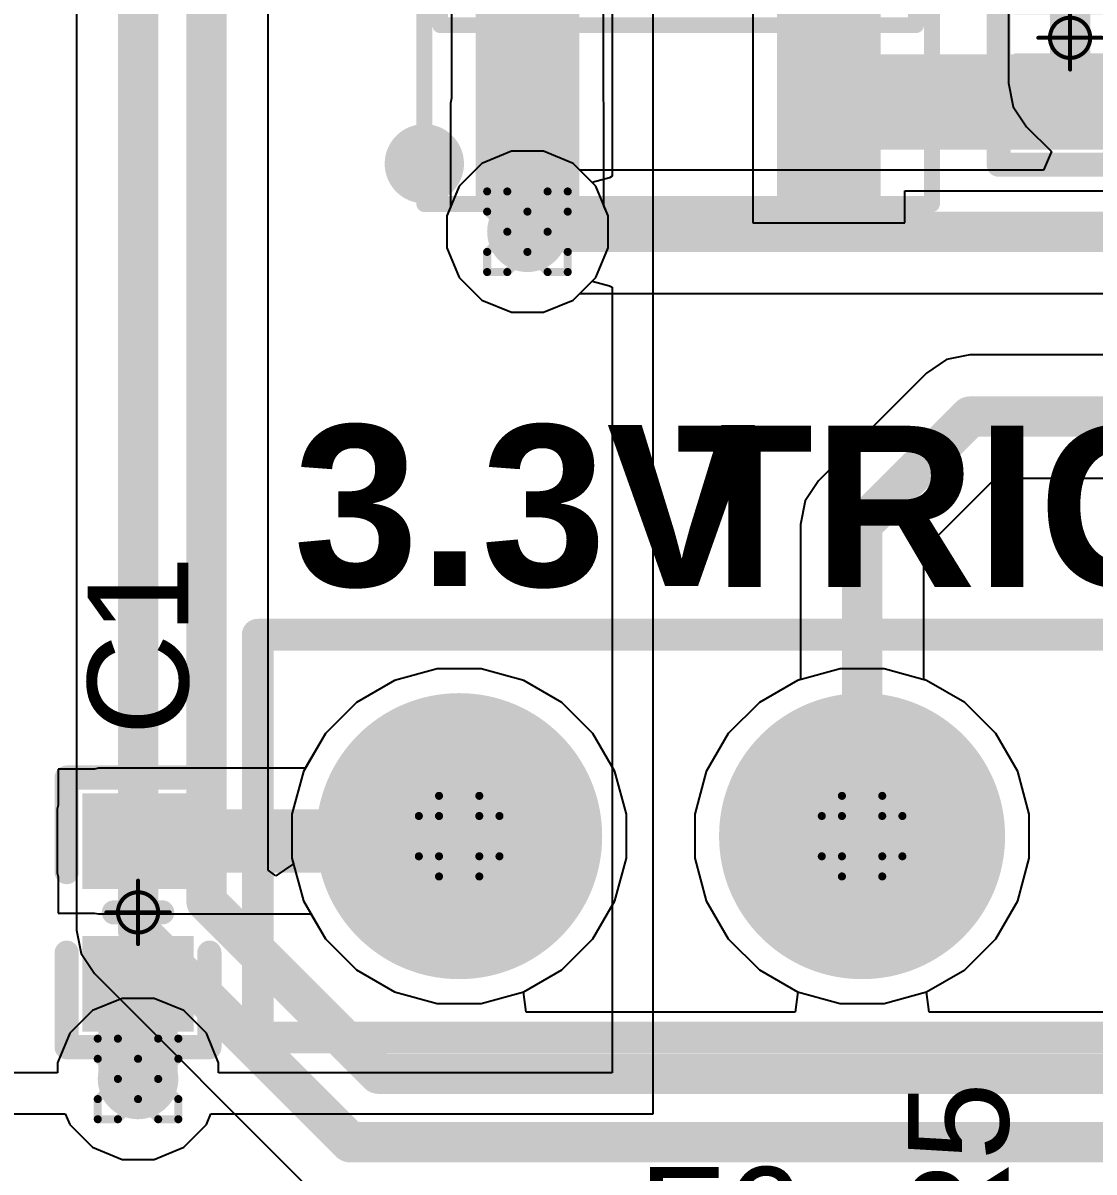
# Model space of a CAD drawing. Header units: inches. Extents: x -13 to 356, y -4 to 120.
# Drawn here: x 3.27 to 10.03, y 7.25 to 14.49 of the extents above; entities that cross this region are included whole.
import ezdxf

# ---------------------------------------------------------------- set-up
doc = ezdxf.new("R2010")
doc.units = ezdxf.units.IN
for name, color, linetype in [('Bottom Layer', 5, 'Continuous'), ('Bottom Solder', 6, 'Continuous'), ('Drill Drawing', 1, 'Continuous'), ('GND', 16, 'Continuous'), ('Mechanical 13', 56, 'Continuous'), ('Mechanical 15', 56, 'Continuous'), ('Multi-Layer', 9, 'Continuous'), ('Pad Holes', 156, 'Continuous'), ('POWER', 76, 'Continuous'), ('Top Layer', 1, 'Continuous'), ('Top Overlay', 2, 'Continuous'), ('Top Paste', 8, 'Continuous'), ('Top Solder', 216, 'Continuous'), ('Via Holes', 16, 'Continuous')]:
    doc.layers.add(name, color=color, linetype=linetype)
doc.styles.add('Arial', font='', dxfattribs={"height": 0.2})
doc.styles.add('Arial_Bold', font='', dxfattribs={"height": 0.2})
doc.styles.get('Arial').set_extended_font_data('Arial')
doc.styles.get('Arial_Bold').set_extended_font_data('Arial', bold=True)

# ---------------------------------------------------------------- blocks, each defined once
blk = doc.blocks.new('SOT23_3L_21')
at = {"layer": 'Top Layer'}
for points in [[(0.2249995499999999, 0.6249962099999999), (-0.2249995500000001, 0.6249962099999999), (-0.2249995499999999, 1.62499675), (0.2249995500000001, 1.62499675)], [(-0.7250010899999999, -1.64300027), (-1.17500019, -1.64300027), (-1.17500019, -0.64299973), (-0.7250010899999999, -0.64299973)], [(1.17500019, -1.64300027), (0.7250010899999999, -1.64300027), (0.7250010899999999, -0.64299973), (1.17500019, -0.64299973)]]:
    blk.add_hatch(color=1, dxfattribs=at).paths.add_polyline_path(points)
at = {"layer": 'Top Paste'}
for points in [[(0.2249995499999999, 0.6249962099999999), (-0.2249995500000001, 0.6249962099999999), (-0.2249995499999999, 1.62499675), (0.2249995500000001, 1.62499675)], [(-0.7250010899999999, -1.64300027), (-1.17500019, -1.64300027), (-1.17500019, -0.64299973), (-0.7250010899999999, -0.64299973)], [(1.17500019, -1.64300027), (0.7250010899999999, -1.64300027), (0.7250010899999999, -0.64299973), (1.17500019, -0.64299973)]]:
    blk.add_hatch(color=8, dxfattribs=at).paths.add_polyline_path(points)
at = {"layer": 'Top Solder'}
for points in [[(0.3265995499999999, 0.5233962099999999), (-0.3265995500000001, 0.52339621), (-0.3265995499999999, 1.72659675), (0.3265995500000001, 1.72659675)], [(-0.62340109, -1.74460027), (-1.27660019, -1.74460027), (-1.27660019, -0.5413997299999999), (-0.6234010899999999, -0.5413997300000001)], [(1.27660019, -1.74460027), (0.6234010899999999, -1.74460027), (0.62340109, -0.5413997299999999), (1.27660019, -0.5413997300000001)]]:
    blk.add_hatch(color=216, dxfattribs=at).paths.add_polyline_path(points)
at = {"layer": 'Mechanical 13', "const_width": 0.0999998}
for points in [[(-1.49999954, 0.65000124), (1.49999954, 0.65000124)], [(-1.49999954, -0.65000124), (-1.49999954, 0.65000124)], [(1.49999954, -0.65000124), (1.49999954, 0.65000124)], [(-1.49999954, -0.65000124), (1.49999954, -0.65000124)]]:
    blk.add_lwpolyline(points, dxfattribs=at)
at = {"layer": 'Mechanical 13', "const_width": 0.0499999}
for points in [[(-1.52499822, 0.65000124, 1), (-1.47500086, 0.65000124, 1)], [(-1.52499822, 0.65000124, 1), (-1.47500086, 0.65000124, 1)], [(1.47500086, 0.65000124, 1), (1.52499822, 0.65000124, 1)], [(1.47500086, 0.65000124, 1), (1.52499822, 0.65000124, 1)], [(-1.52499822, -0.65000124, 1), (-1.47500086, -0.65000124, 1)], [(-1.52499822, -0.65000124, 1), (-1.47500086, -0.65000124, 1)], [(1.47500086, -0.65000124, 1), (1.52499822, -0.65000124, 1)], [(1.47500086, -0.65000124, 1), (1.52499822, -0.65000124, 1)]]:
    blk.add_lwpolyline(points, format="xyb", close=True, dxfattribs=at)
at = {"layer": 'Mechanical 15'}
for points, const_width in [([(-1.60000188, 1.778), (1.59999934, 1.778)], 0.0999998), ([(-1.60000188, -1.778), (-1.60000188, 1.778)], 0.0999998), ([(1.59999934, -1.778), (1.59999934, 1.778)], 0.0999998), ([(0, -0.499999), (0, 0.499999)], 0.0499999), ([(-0.499999, 0), (0.499999, 0)], 0.0499999), ([(-1.60000188, -1.778), (1.59999934, -1.778)], 0.0999998)]:
    blk.add_lwpolyline(points, dxfattribs=dict(at, const_width=const_width))
for points, const_width in [([(-1.62500056, 1.778, 1), (-1.5750032, 1.778, 1)], 0.0499999), ([(-1.62500056, 1.778, 1), (-1.5750032, 1.778, 1)], 0.0499999), ([(1.57500066, 1.778, 1), (1.62499802, 1.778, 1)], 0.0499999), ([(1.57500066, 1.778, 1), (1.62499802, 1.778, 1)], 0.0499999), ([(-0.01249934, 0.499999, 1), (0.01249934, 0.499999, 1)], 0.02499868), ([(0.3499993, 0, 1), (-0.3499993, 0, 1)], 0.0499999), ([(-0.5124983399999999, 0, 1), (-0.4874996599999999, 0, 1)], 0.02499868), ([(-0.36249864, 0, 1), (-0.33749996, 0, 1)], 0.02499868), ([(0.33749996, 0, 1), (0.36249864, 0, 1)], 0.02499868), ([(0.4874996599999999, 0, 1), (0.5124983399999999, 0, 1)], 0.02499868), ([(-0.01249934, -0.499999, 1), (0.01249934, -0.499999, 1)], 0.02499868), ([(-1.62500056, -1.778, 1), (-1.5750032, -1.778, 1)], 0.0499999), ([(-1.62500056, -1.778, 1), (-1.5750032, -1.778, 1)], 0.0499999), ([(1.57500066, -1.778, 1), (1.62499802, -1.778, 1)], 0.0499999), ([(1.57500066, -1.778, 1), (1.62499802, -1.778, 1)], 0.0499999)]:
    blk.add_lwpolyline(points, format="xyb", close=True, dxfattribs=dict(at, const_width=const_width))
at = {"layer": 'Top Overlay', "const_width": 0.1999996}
for points in [[(-1.49999954, -0.30000194), (-1.49999954, 0.6999985999999999)], [(-1.49999954, 0.6999985999999999), (-0.7000011399999999, 0.6999985999999999)], [(0.6999985999999999, 0.6999985999999999), (1.49999954, 0.6999985999999999)], [(1.49999954, -0.30000194), (1.49999954, 0.6999985999999999)]]:
    blk.add_lwpolyline(points, dxfattribs=at)
at = {"layer": 'Top Overlay'}
for points, const_width in [([(-1.54999944, 0.6999985999999999, 1), (-1.44999964, 0.6999985999999999, 1)], 0.0999998), ([(-1.54999944, 0.6999985999999999, 1), (-1.44999964, 0.6999985999999999, 1)], 0.0999998), ([(-0.75000104, 0.6999985999999999, 1), (-0.65000124, 0.6999985999999999, 1)], 0.0999998), ([(0.6499986999999999, 0.6999985999999999, 1), (0.7499985, 0.6999985999999999, 1)], 0.0999998), ([(1.44999964, 0.6999985999999999, 1), (1.54999944, 0.6999985999999999, 1)], 0.0999998), ([(1.44999964, 0.6999985999999999, 1), (1.54999944, 0.6999985999999999, 1)], 0.0999998), ([(-1.54999944, -0.30000194, 1), (-1.44999964, -0.30000194, 1)], 0.0999998), ([(1.44999964, -0.30000194, 1), (1.54999944, -0.30000194, 1)], 0.0999998), ([(-1.47500086, -1.524, 1), (-1.7250029, -1.524, 1)], 0.2499995), ([(-1.78750214, -1.524, 1), (-1.66250366, -1.524, 1)], 0.12499848), ([(-1.5375001, -1.524, 1), (-1.41250162, -1.524, 1)], 0.12499848)]:
    blk.add_lwpolyline(points, format="xyb", close=True, dxfattribs=dict(at, const_width=const_width))
blk = doc.blocks.new('C_0402_L_30')
at = {"layer": 'Top Layer'}
for points in [[(-0.64995806, 0.25004268), (-0.24995886, 0.25004268), (-0.24995886, -0.24995632), (-0.64995806, -0.24995632)], [(0.24995886, 0.2499614), (0.64995806, 0.2499614), (0.64995806, -0.2500376), (0.24995886, -0.2500376)]]:
    blk.add_hatch(color=1, dxfattribs=at).paths.add_polyline_path(points)
at = {"layer": 'Top Paste'}
for points in [[(-0.64995806, 0.25004268), (-0.24995886, 0.25004268), (-0.24995886, -0.24995632), (-0.64995806, -0.24995632)], [(0.24995886, 0.2499614), (0.64995806, 0.2499614), (0.64995806, -0.2500376), (0.24995886, -0.2500376)]]:
    blk.add_hatch(color=8, dxfattribs=at).paths.add_polyline_path(points)
at = {"layer": 'Top Solder'}
for points in [[(-0.75155806, 0.35164268), (-0.14835886, 0.35164268), (-0.14835886, -0.35155632), (-0.75155806, -0.35155632)], [(0.14835886, 0.3515614), (0.75155806, 0.3515614), (0.75155806, -0.3516376), (0.14835886, -0.3516376)]]:
    blk.add_hatch(color=216, dxfattribs=at).paths.add_polyline_path(points)
at = {"layer": 'Mechanical 15', "const_width": 0.0254}
for points in [[(4.064e-05, -0.19995642), (4.064e-05, 0.20004278)], [(0.20004024, 4.318e-05), (-0.19995896, 4.318e-05)]]:
    blk.add_lwpolyline(points, dxfattribs=at)
at = {"layer": 'Mechanical 15'}
for points, const_width in [([(-0.00630936, 0.20004278, 1), (0.00639064, 0.20004278, 1)], 0.0127), ([(0.12704064, 4.318e-05, 1), (-0.12695936, 4.318e-05, 1)], 0.0254), ([(-0.20630896, 4.318e-05, 1), (-0.19360896, 4.318e-05, 1)], 0.0127), ([(-0.13330936, 4.318e-05, 1), (-0.12060936, 4.318e-05, 1)], 0.0127), ([(0.12069064, 4.318e-05, 1), (0.13339064, 4.318e-05, 1)], 0.0127), ([(0.19369024, 4.318e-05, 1), (0.20639024, 4.318e-05, 1)], 0.0127), ([(-0.00630936, -0.19995642, 1), (0.00639064, -0.19995642, 1)], 0.0127)]:
    blk.add_lwpolyline(points, format="xyb", close=True, dxfattribs=dict(at, const_width=const_width))
at = {"layer": 'Top Overlay', "const_width": 0.1524}
for points in [[(-0.8498789199999999, -0.44987464), (-0.8498789199999999, 0.449961)], [(-0.25395936, 0.449961), (-0.8498789199999999, 0.449961)], [(0.8499601999999999, 0.449961), (0.25404064, 0.449961)], [(0.8499601999999999, -0.4500372), (0.8499601999999999, 0.449961)], [(4.064e-05, -0.15235682), (4.064e-05, 0.15244318)], [(-0.84971636, -0.4500372), (-0.8498789199999999, -0.44987464)], [(-0.25395936, -0.44987464), (-0.8498789199999999, -0.44987464)], [(0.8499601999999999, -0.44987464), (0.25404064, -0.44987464)]]:
    blk.add_lwpolyline(points, dxfattribs=at)
at = {"layer": 'Top Overlay', "const_width": 0.0762}
for points in [[(-0.8879789199999999, 0.449961, 1), (-0.8117789199999998, 0.449961, 1)], [(-0.8879789199999999, 0.449961, 1), (-0.8117789199999998, 0.449961, 1)], [(-0.29205936, 0.449961, 1), (-0.21585936, 0.449961, 1)], [(0.21594064, 0.449961, 1), (0.29214064, 0.449961, 1)], [(0.8118601999999999, 0.449961, 1), (0.8880602, 0.449961, 1)], [(0.8118601999999999, 0.449961, 1), (0.8880602, 0.449961, 1)], [(-0.03805936, 0.15244318, 1), (0.03814064, 0.15244318, 1)], [(-0.03805936, -0.15235682, 1), (0.03814064, -0.15235682, 1)], [(-0.8879789199999999, -0.44987464, 1), (-0.8117789199999998, -0.44987464, 1)], [(-0.8879789199999999, -0.44987464, 1), (-0.8117789199999998, -0.44987464, 1)], [(-0.8879789199999999, -0.44987464, 1), (-0.8117789199999998, -0.44987464, 1)], [(-0.88781636, -0.4500372, 1), (-0.8116163599999999, -0.4500372, 1)], [(-0.29205936, -0.44987464, 1), (-0.21585936, -0.44987464, 1)], [(0.21594064, -0.44987464, 1), (0.29214064, -0.44987464, 1)], [(0.8118601999999999, -0.44987464, 1), (0.8880602, -0.44987464, 1)], [(0.8118601999999999, -0.4500372, 1), (0.8880602, -0.4500372, 1)]]:
    blk.add_lwpolyline(points, format="xyb", close=True, dxfattribs=at)
blk = doc.blocks.new('HDR1X4__32')
at = {"layer": 'Bottom Layer'}
blk.add_hatch(color=5, dxfattribs=at).paths.add_polyline_path([(-0.7999996699999999, 0.7999996699999999), (0.7999996699999999, 0.7999996699999999), (0.7999996699999999, -0.7999996699999999), (-0.7999996699999999, -0.7999996699999999)])
h = blk.add_hatch(color=5, dxfattribs=at)
edge = h.paths.add_edge_path()
edge.add_arc((2.54, 0), 0.7999984, 0, 360)
h = blk.add_hatch(color=5, dxfattribs=at)
edge = h.paths.add_edge_path()
edge.add_arc((5.08, 0), 0.7999984, 0, 360)
h = blk.add_hatch(color=5, dxfattribs=at)
edge = h.paths.add_edge_path()
edge.add_arc((7.619999999999999, 0), 0.7999984, 0, 360)
at = {"layer": 'Bottom Solder'}
blk.add_hatch(color=6, dxfattribs=at).paths.add_polyline_path([(-0.90159967, 0.90159967), (0.90159967, 0.90159967), (0.90159967, -0.90159967), (-0.90159967, -0.90159967)])
h = blk.add_hatch(color=6, dxfattribs=at)
edge = h.paths.add_edge_path()
edge.add_arc((2.54, 0), 0.9015983999999999, 0, 360)
h = blk.add_hatch(color=6, dxfattribs=at)
edge = h.paths.add_edge_path()
edge.add_arc((5.08, 0), 0.9015983999999999, 0, 360)
h = blk.add_hatch(color=6, dxfattribs=at)
edge = h.paths.add_edge_path()
edge.add_arc((7.619999999999999, 0), 0.9015983999999999, 0, 360)
at = {"layer": 'GND'}
blk.add_hatch(color=16, dxfattribs=at).paths.add_polyline_path([(-0.7999996699999999, 0.7999996699999999), (0.7999996699999999, 0.7999996699999999), (0.7999996699999999, -0.7999996699999999), (-0.7999996699999999, -0.7999996699999999)])
h = blk.add_hatch(color=16, dxfattribs=at)
edge = h.paths.add_edge_path()
edge.add_arc((2.54, 0), 0.7999984, 0, 360)
h = blk.add_hatch(color=16, dxfattribs=at)
edge = h.paths.add_edge_path()
edge.add_arc((5.08, 0), 0.7999984, 0, 360)
h = blk.add_hatch(color=16, dxfattribs=at)
edge = h.paths.add_edge_path()
edge.add_arc((7.619999999999999, 0), 0.7999984, 0, 360)
at = {"layer": 'Multi-Layer'}
blk.add_hatch(color=9, dxfattribs=at).paths.add_polyline_path([(-0.7999996699999999, 0.7999996699999999), (0.7999996699999999, 0.7999996699999999), (0.7999996699999999, -0.7999996699999999), (-0.7999996699999999, -0.7999996699999999)])
h = blk.add_hatch(color=9, dxfattribs=at)
edge = h.paths.add_edge_path()
edge.add_arc((2.54, 0), 0.7999984, 0, 360)
h = blk.add_hatch(color=9, dxfattribs=at)
edge = h.paths.add_edge_path()
edge.add_arc((5.08, 0), 0.7999984, 0, 360)
h = blk.add_hatch(color=9, dxfattribs=at)
edge = h.paths.add_edge_path()
edge.add_arc((7.619999999999999, 0), 0.7999984, 0, 360)
at = {"layer": 'Pad Holes'}
h = blk.add_hatch(color=7, dxfattribs=at)
edge = h.paths.add_edge_path()
edge.add_arc((0, 0), 0.47500032, 0, 360)
h = blk.add_hatch(color=7, dxfattribs=at)
edge = h.paths.add_edge_path()
edge.add_arc((2.54, 0), 0.47500032, 0, 360)
h = blk.add_hatch(color=7, dxfattribs=at)
edge = h.paths.add_edge_path()
edge.add_arc((5.08, 0), 0.47500032, 0, 360)
h = blk.add_hatch(color=7, dxfattribs=at)
edge = h.paths.add_edge_path()
edge.add_arc((7.619999999999999, 0), 0.47500032, 0, 360)
at = {"layer": 'POWER'}
blk.add_hatch(color=76, dxfattribs=at).paths.add_polyline_path([(-0.7999996699999999, 0.7999996699999999), (0.7999996699999999, 0.7999996699999999), (0.7999996699999999, -0.7999996699999999), (-0.7999996699999999, -0.7999996699999999)])
h = blk.add_hatch(color=76, dxfattribs=at)
edge = h.paths.add_edge_path()
edge.add_arc((2.54, 0), 0.7999984, 0, 360)
h = blk.add_hatch(color=76, dxfattribs=at)
edge = h.paths.add_edge_path()
edge.add_arc((5.08, 0), 0.7999984, 0, 360)
h = blk.add_hatch(color=76, dxfattribs=at)
edge = h.paths.add_edge_path()
edge.add_arc((7.619999999999999, 0), 0.7999984, 0, 360)
at = {"layer": 'Top Layer'}
blk.add_hatch(color=1, dxfattribs=at).paths.add_polyline_path([(-0.7999996699999999, 0.7999996699999999), (0.7999996699999999, 0.7999996699999999), (0.7999996699999999, -0.7999996699999999), (-0.7999996699999999, -0.7999996699999999)])
h = blk.add_hatch(color=1, dxfattribs=at)
edge = h.paths.add_edge_path()
edge.add_arc((2.54, 0), 0.7999984, 0, 360)
h = blk.add_hatch(color=1, dxfattribs=at)
edge = h.paths.add_edge_path()
edge.add_arc((5.08, 0), 0.7999984, 0, 360)
h = blk.add_hatch(color=1, dxfattribs=at)
edge = h.paths.add_edge_path()
edge.add_arc((7.619999999999999, 0), 0.7999984, 0, 360)
at = {"layer": 'Top Solder'}
blk.add_hatch(color=216, dxfattribs=at).paths.add_polyline_path([(-0.90159967, 0.90159967), (0.90159967, 0.90159967), (0.90159967, -0.90159967), (-0.90159967, -0.90159967)])
h = blk.add_hatch(color=216, dxfattribs=at)
edge = h.paths.add_edge_path()
edge.add_arc((2.54, 0), 0.9015983999999999, 0, 360)
h = blk.add_hatch(color=216, dxfattribs=at)
edge = h.paths.add_edge_path()
edge.add_arc((5.08, 0), 0.9015983999999999, 0, 360)
h = blk.add_hatch(color=216, dxfattribs=at)
edge = h.paths.add_edge_path()
edge.add_arc((7.619999999999999, 0), 0.9015983999999999, 0, 360)
at = {"layer": 'Top Overlay', "const_width": 0.1999996}
for points in [[(-1.27, 1.27), (-1.27, -1.27)], [(8.889999999999999, 1.27), (-1.27, 1.27)], [(8.889999999999999, 1.27), (8.889999999999999, -1.27)], [(8.889999999999999, -1.27), (-1.27, -1.27)]]:
    blk.add_lwpolyline(points, dxfattribs=at)
at = {"layer": 'Top Overlay', "const_width": 0.0999998}
for points in [[(-1.3199999, 1.27, 1), (-1.2200001, 1.27, 1)], [(-1.3199999, 1.27, 1), (-1.2200001, 1.27, 1)], [(8.8400001, 1.27, 1), (8.9399999, 1.27, 1)], [(8.8400001, 1.27, 1), (8.9399999, 1.27, 1)], [(-1.3199999, -1.27, 1), (-1.2200001, -1.27, 1)], [(-1.3199999, -1.27, 1), (-1.2200001, -1.27, 1)], [(8.8400001, -1.27, 1), (8.9399999, -1.27, 1)], [(8.8400001, -1.27, 1), (8.9399999, -1.27, 1)]]:
    blk.add_lwpolyline(points, format="xyb", close=True, dxfattribs=at)
blk = doc.blocks.new('R_0402_L_56')
at = {"layer": 'Top Layer'}
for points in [[(-0.6000800799999999, 0.24991822), (-0.20008088, 0.24991822), (-0.20008088, -0.25008078), (-0.6000800799999999, -0.25008078)], [(0.24991822, 0.24991822), (0.64991742, 0.24991822), (0.64991742, -0.25008078), (0.24991822, -0.25008078)]]:
    blk.add_hatch(color=1, dxfattribs=at).paths.add_polyline_path(points)
at = {"layer": 'Top Paste'}
for points in [[(-0.6000800799999999, 0.24991822), (-0.20008088, 0.24991822), (-0.20008088, -0.25008078), (-0.6000800799999999, -0.25008078)], [(0.24991822, 0.24991822), (0.64991742, 0.24991822), (0.64991742, -0.25008078), (0.24991822, -0.25008078)]]:
    blk.add_hatch(color=8, dxfattribs=at).paths.add_polyline_path(points)
at = {"layer": 'Top Solder'}
for points in [[(-0.7016800799999999, 0.35151822), (-0.09848088, 0.35151822), (-0.09848088, -0.35168078), (-0.7016800799999999, -0.35168078)], [(0.14831822, 0.35151822), (0.75151742, 0.35151822), (0.75151742, -0.35168078), (0.14831822, -0.35168078)]]:
    blk.add_hatch(color=216, dxfattribs=at).paths.add_polyline_path(points)
at = {"layer": 'Mechanical 15', "const_width": 0.0254}
for points in [[(0, 0.1999996), (0, -0.1999996)], [(-0.1999996, 0), (0.1999996, 0)]]:
    blk.add_lwpolyline(points, dxfattribs=at)
at = {"layer": 'Mechanical 15'}
for points, const_width in [([(-0.00635, 0.1999996, 1), (0.00635, 0.1999996, 1)], 0.0127), ([(0.127, 0, 1), (-0.127, 0, 1)], 0.0254), ([(-0.2063496, 0, 1), (-0.1936496, 0, 1)], 0.0127), ([(-0.13335, 0, 1), (-0.12065, 0, 1)], 0.0127), ([(0.12065, 0, 1), (0.13335, 0, 1)], 0.0127), ([(0.1936496, 0, 1), (0.2063496, 0, 1)], 0.0127), ([(-0.00635, -0.1999996, 1), (0.00635, -0.1999996, 1)], 0.0127)]:
    blk.add_lwpolyline(points, format="xyb", close=True, dxfattribs=dict(at, const_width=const_width))
at = {"layer": 'Top Overlay', "const_width": 0.1524}
for points in [[(-0.80008222, 0.44991782), (0.84991956, 0.44991782)], [(-0.80008222, 0.44991782), (-0.80008222, -0.45008038)], [(0.84991956, 0.44991782), (0.84991956, -0.45008038)], [(-0.80008222, -0.45008038), (0.84991956, -0.45008038)]]:
    blk.add_lwpolyline(points, dxfattribs=at)
at = {"layer": 'Top Overlay', "const_width": 0.0762}
for points in [[(-0.83818222, 0.44991782, 1), (-0.7619822199999999, 0.44991782, 1)], [(-0.83818222, 0.44991782, 1), (-0.7619822199999999, 0.44991782, 1)], [(0.81181956, 0.44991782, 1), (0.8880195599999998, 0.44991782, 1)], [(0.81181956, 0.44991782, 1), (0.8880195599999998, 0.44991782, 1)], [(-0.83818222, -0.45008038, 1), (-0.7619822199999999, -0.45008038, 1)], [(-0.83818222, -0.45008038, 1), (-0.7619822199999999, -0.45008038, 1)], [(0.81181956, -0.45008038, 1), (0.8880195599999998, -0.45008038, 1)], [(0.81181956, -0.45008038, 1), (0.8880195599999998, -0.45008038, 1)]]:
    blk.add_lwpolyline(points, format="xyb", close=True, dxfattribs=at)

msp = doc.modelspace()

# ---------------------------------------------------------------- hatches: boundary and pattern name
at = {"layer": 'Bottom Layer'}
h = msp.add_hatch(color=5, dxfattribs=at)
edge = h.paths.add_edge_path()
edge.add_arc((6.453444039999999, 13.17619158), 0.254, 0, 360)
h = msp.add_hatch(color=5, dxfattribs=at)
edge = h.paths.add_edge_path()
edge.add_arc((3.998678819999999, 7.83542248), 0.254, 0, 360)
at = {"layer": 'GND'}
h = msp.add_hatch(color=16, dxfattribs=at)
edge = h.paths.add_edge_path()
edge.add_arc((6.453444039999999, 13.17619158), 0.254, 0, 360)
h = msp.add_hatch(color=16, dxfattribs=at)
edge = h.paths.add_edge_path()
edge.add_arc((3.998678819999999, 7.83542248), 0.254, 0, 360)
at = {"layer": 'POWER'}
h = msp.add_hatch(color=76, dxfattribs=at)
edge = h.paths.add_edge_path()
edge.add_arc((6.453444039999999, 13.17619158), 0.254, 0, 360)
h = msp.add_hatch(color=76, dxfattribs=at)
edge = h.paths.add_edge_path()
edge.add_arc((3.998678819999999, 7.83542248), 0.254, 0, 360)
at = {"layer": 'Top Layer'}
for points in [[(8.353445319999999, 13.69400106), (12.55702848, 13.69400106), (12.55702848, 14.29399986), (8.353445319999999, 14.29399986)], [(6.676847199999999, 13.98613154), (6.226845559999999, 13.98613154), (6.226845559999999, 13.17619666), (6.676847199999999, 13.17619666)], [(3.7487606, 9.13525986), (6.0230004, 9.13525986), (6.0230004, 9.53525906), (3.7487606, 9.53525906)], [(4.24867324, 8.43534254), (3.74867424, 8.43534254), (3.74867424, 7.83542502), (4.24867324, 7.83542502)]]:
    msp.add_hatch(color=1, dxfattribs=at).paths.add_polyline_path(points)
h = msp.add_hatch(color=1, dxfattribs=at)
edge = h.paths.add_edge_path()
edge.add_arc((6.453444039999999, 13.17619158), 0.254, 0, 360)
h = msp.add_hatch(color=1, dxfattribs=at)
edge = h.paths.add_edge_path()
edge.add_arc((3.998678819999999, 7.83542248), 0.254, 0, 360)
at = {"layer": 'Via Holes'}
h = msp.add_hatch(color=7, dxfattribs=at)
edge = h.paths.add_edge_path()
edge.add_arc((6.453444039999999, 13.17619158), 0.127, 0, 360)
h = msp.add_hatch(color=7, dxfattribs=at)
edge = h.paths.add_edge_path()
edge.add_arc((3.998678819999999, 7.83542248), 0.127, 0, 360)

# ---------------------------------------------------------------- linework, layer by layer
at = {"layer": 'Bottom Layer'}
for p, q in [((3.61025186, 15.9528383), (3.61025186, 8.773848339999999)), ((4.818981979999999, 9.152232139999999), (4.818981979999999, 15.6130752)), ((9.48578494, 14.91866714), (9.48578494, 14.11321282)), ((9.48578494, 14.11321282), (9.51535562, 13.96455424)), ((9.51535562, 13.96455424), (9.59956424, 13.83852706)), ((9.59956424, 13.83852706), (9.756101899999999, 13.6819894)), ((6.35239776, 13.68419158), (6.1656849, 13.60685366)), ((6.55449032, 13.68419158), (6.35239776, 13.68419158)), ((6.74120318, 13.60685366), (6.55449032, 13.68419158)), ((9.756101899999999, 13.6819894), (9.707498999999999, 13.56465664)), ((6.1656849, 13.60685366), (6.02278196, 13.46395072)), ((6.783400199999999, 13.56465664), (6.74120318, 13.60685366)), ((9.707498999999999, 13.56465664), (6.783400199999999, 13.56465664)), ((6.02278196, 13.46395072), (5.945444039999999, 13.27723786)), ((5.945444039999999, 13.27723786), (5.945444039999999, 13.0751453)), ((5.945444039999999, 13.0751453), (6.02278196, 12.88843244)), ((6.02278196, 12.88843244), (6.1656849, 12.7455295)), ((6.74120318, 12.7455295), (6.783400199999999, 12.78772652)), ((6.783400199999999, 12.78772652), (15.60892992, 12.78772652)), ((6.1656849, 12.7455295), (6.35239776, 12.66819158)), ((6.55449032, 12.66819158), (6.74120318, 12.7455295)), ((6.35239776, 12.66819158), (6.55449032, 12.66819158)), ((9.242851719999999, 12.3993656), (9.09419314, 12.36979492)), ((15.8176849, 12.3993656), (9.242851719999999, 12.3993656)), ((9.09419314, 12.36979492), (8.968165959999999, 12.28558884)), ((8.968165959999999, 12.28558884), (8.28831464, 11.60573498)), ((8.28831464, 11.60573498), (8.20410602, 11.4797078)), ((8.95146546, 11.17014276), (9.40376072, 11.62243548)), ((9.40376072, 11.62243548), (10.95568548, 11.62243548)), ((8.20410602, 11.4797078), (8.17453534, 11.33104922)), ((8.17453534, 11.33104922), (8.17453534, 10.3530908)), ((8.95146546, 10.3530908), (8.95146546, 11.17014276)), ((5.88423766, 10.41999948), (5.61617114, 10.34817082)), ((6.16176314, 10.41999948), (5.88423766, 10.41999948)), ((6.429829659999999, 10.34817082), (6.16176314, 10.41999948)), ((5.61617114, 10.34817082), (5.375828719999999, 10.20941062)), ((6.67017208, 10.20941062), (6.429829659999999, 10.34817082)), ((8.15617114, 10.34817082), (7.915828719999999, 10.20941062)), ((8.17453534, 10.3530908), (8.15617114, 10.34817082)), ((8.969829659999998, 10.34817082), (8.95146546, 10.3530908)), ((9.21017208, 10.20941062), (8.969829659999998, 10.34817082)), ((5.375828719999999, 10.20941062), (5.179590859999999, 10.01317276)), ((6.86640994, 10.01317276), (6.67017208, 10.20941062)), ((7.915828719999999, 10.20941062), (7.719590859999999, 10.01317276)), ((9.40640994, 10.01317276), (9.21017208, 10.20941062)), ((5.179590859999999, 10.01317276), (5.040830659999999, 9.77283034)), ((7.005170139999999, 9.77283034), (6.86640994, 10.01317276)), ((7.719590859999999, 10.01317276), (7.580830659999999, 9.77283034)), ((9.54517014, 9.77283034), (9.40640994, 10.01317276)), ((5.040830659999999, 9.77283034), (4.969002, 9.504763819999999)), ((7.076998799999999, 9.504763819999999), (7.005170139999999, 9.77283034)), ((7.580830659999999, 9.77283034), (7.509002, 9.504763819999999)), ((9.6169988, 9.504763819999999), (9.54517014, 9.77283034)), ((4.969002, 9.504763819999999), (4.969002, 9.22723834)), ((7.076998799999999, 9.22723834), (7.076998799999999, 9.504763819999999)), ((7.509002, 9.504763819999999), (7.509002, 9.22723834)), ((9.6169988, 9.22723834), (9.6169988, 9.504763819999999)), ((4.969002, 9.22723834), (4.97836444, 9.19230064)), ((7.005170139999999, 8.95917182), (7.076998799999999, 9.22723834)), ((7.509002, 9.22723834), (7.580830659999999, 8.95917182)), ((9.54517014, 8.95917182), (9.6169988, 9.22723834)), ((4.86717086, 9.116583239999999), (4.818981979999999, 9.152232139999999)), ((4.97836444, 9.19230064), (4.86717086, 9.116583239999999)), ((6.86640994, 8.718829399999999), (7.005170139999999, 8.95917182)), ((7.580830659999999, 8.95917182), (7.719590859999999, 8.718829399999999)), ((9.40640994, 8.718829399999999), (9.54517014, 8.95917182)), ((3.61025186, 8.773848339999999), (3.63982254, 8.62518976)), ((6.67017208, 8.522591539999999), (6.86640994, 8.718829399999999)), ((7.719590859999999, 8.718829399999999), (7.915828719999999, 8.522591539999999)), ((9.21017208, 8.522591539999999), (9.40640994, 8.718829399999999)), ((3.63982254, 8.62518976), (3.72403116, 8.499162579999998)), ((3.72403116, 8.499162579999998), (5.0615342, 7.16165954)), ((6.429829659999999, 8.383831339999999), (6.67017208, 8.522591539999999)), ((7.915828719999999, 8.522591539999999), (8.15617114, 8.383831339999999)), ((8.969829659999998, 8.383831339999999), (9.21017208, 8.522591539999999)), ((6.4290067, 8.38361036), (6.429829659999999, 8.383831339999999)), ((6.44572752, 8.25661036), (6.4290067, 8.38361036)), ((8.1569941, 8.38361036), (8.14027328, 8.25661036)), ((8.15617114, 8.383831339999999), (8.1569941, 8.38361036)), ((8.9690067, 8.38361036), (8.969829659999998, 8.383831339999999)), ((8.98572752, 8.25661036), (8.9690067, 8.38361036)), ((8.14027328, 8.25661036), (6.44572752, 8.25661036)), ((10.5861866, 8.25661036), (8.98572752, 8.25661036))]:
    msp.add_line(p, q, dxfattribs=at)
at = {"layer": 'Bottom Layer', "const_width": 0.254}
for points in [[(3.99871692, 8.773848339999999), (3.99871692, 15.9528383)], [(4.43051692, 8.95270498), (4.43051692, 15.77398166)], [(9.874249999999998, 14.11321282), (9.874249999999998, 15.2486233)], [(9.874249999999998, 14.11321282), (10.32223488, 13.66522794)], [(6.453444039999999, 13.17619158), (15.76983638, 13.17619158)], [(8.563000399999998, 11.33104922), (9.242851719999999, 12.01090054)], [(9.242851719999999, 12.01090054), (16.35470948, 12.01090054)], [(8.563000399999998, 9.36600108), (8.563000399999998, 11.33104922)], [(4.43051692, 8.95270498), (5.5150766, 7.868145299999999)], [(3.99871692, 8.773848339999999), (5.33621996, 7.4363453)], [(5.5150766, 7.868145299999999), (10.5861866, 7.868145299999999)], [(5.33621996, 7.4363453), (10.40732996, 7.4363453)]]:
    msp.add_lwpolyline(points, dxfattribs=at)
at = {"layer": 'Bottom Layer', "const_width": 0.127}
for points in [[(9.810749999999999, 14.11321282, 1), (9.93775, 14.11321282, 1)], [(9.810749999999999, 14.11321282, 1), (9.93775, 14.11321282, 1)], [(6.389944039999999, 13.17619158, 1), (6.516944039999999, 13.17619158, 1)], [(9.17935172, 12.01090054, 1), (9.306351719999999, 12.01090054, 1)], [(9.17935172, 12.01090054, 1), (9.306351719999999, 12.01090054, 1)], [(8.499500399999999, 11.33104922, 1), (8.6265004, 11.33104922, 1)], [(8.499500399999999, 11.33104922, 1), (8.6265004, 11.33104922, 1)], [(8.499500399999999, 9.36600108, 1), (8.6265004, 9.36600108, 1)], [(4.367016919999999, 8.95270498, 1), (4.49401692, 8.95270498, 1)], [(4.367016919999999, 8.95270498, 1), (4.49401692, 8.95270498, 1)], [(3.93521692, 8.773848339999999, 1), (4.06221692, 8.773848339999999, 1)], [(3.93521692, 8.773848339999999, 1), (4.06221692, 8.773848339999999, 1)], [(5.451576599999999, 7.868145299999999, 1), (5.5785766, 7.868145299999999, 1)], [(5.451576599999999, 7.868145299999999, 1), (5.5785766, 7.868145299999999, 1)], [(5.27271996, 7.4363453, 1), (5.39971996, 7.4363453, 1)], [(5.27271996, 7.4363453, 1), (5.39971996, 7.4363453, 1)]]:
    msp.add_lwpolyline(points, format="xyb", close=True, dxfattribs=at)
at = {"layer": 'Drill Drawing', "const_width": 0.0508}
for points in [[(6.199444039999999, 13.30319158), (6.199444039999999, 13.43019158)], [(6.199444039999999, 13.43019158), (6.32644404, 13.43019158)], [(6.32644404, 13.43019158), (6.453444039999999, 13.30319158)], [(6.453444039999999, 13.30319158), (6.58044404, 13.43019158)], [(6.58044404, 13.43019158), (6.707444039999999, 13.43019158)], [(6.707444039999999, 13.30319158), (6.707444039999999, 13.43019158)], [(6.199444039999999, 13.30319158), (6.32644404, 13.17619158)], [(6.58044404, 13.17619158), (6.707444039999999, 13.30319158)], [(6.199444039999999, 13.04919158), (6.32644404, 13.17619158)], [(6.58044404, 13.17619158), (6.707444039999999, 13.04919158)], [(6.199444039999999, 12.92219158), (6.199444039999999, 13.04919158)], [(6.32644404, 12.92219158), (6.453444039999999, 13.04919158)], [(6.453444039999999, 13.04919158), (6.58044404, 12.92219158)], [(6.707444039999999, 12.92219158), (6.707444039999999, 13.04919158)], [(6.199444039999999, 12.92219158), (6.32644404, 12.92219158)], [(6.58044404, 12.92219158), (6.707444039999999, 12.92219158)], [(5.896000399999999, 9.49300108), (5.896000399999999, 9.62000108)], [(5.896000399999999, 9.62000108), (6.1500004, 9.62000108)], [(6.1500004, 9.49300108), (6.1500004, 9.62000108)], [(8.4360004, 9.49300108), (8.4360004, 9.62000108)], [(8.4360004, 9.62000108), (8.690000399999999, 9.62000108)], [(8.690000399999999, 9.49300108), (8.690000399999999, 9.62000108)], [(5.769000399999999, 9.23900108), (5.769000399999999, 9.49300108)], [(5.769000399999999, 9.49300108), (5.896000399999999, 9.49300108)], [(6.1500004, 9.49300108), (6.2770004, 9.49300108)], [(6.2770004, 9.23900108), (6.2770004, 9.49300108)], [(8.309000399999999, 9.23900108), (8.309000399999999, 9.49300108)], [(8.309000399999999, 9.49300108), (8.4360004, 9.49300108)], [(8.690000399999999, 9.49300108), (8.8170004, 9.49300108)], [(8.8170004, 9.23900108), (8.8170004, 9.49300108)], [(5.769000399999999, 9.23900108), (5.896000399999999, 9.23900108)], [(5.896000399999999, 9.112001079999999), (5.896000399999999, 9.23900108)], [(6.1500004, 9.23900108), (6.2770004, 9.23900108)], [(6.1500004, 9.112001079999999), (6.1500004, 9.23900108)], [(8.309000399999999, 9.23900108), (8.4360004, 9.23900108)], [(8.4360004, 9.112001079999999), (8.4360004, 9.23900108)], [(8.690000399999999, 9.23900108), (8.8170004, 9.23900108)], [(8.690000399999999, 9.112001079999999), (8.690000399999999, 9.23900108)], [(5.896000399999999, 9.112001079999999), (6.1500004, 9.112001079999999)], [(8.4360004, 9.112001079999999), (8.690000399999999, 9.112001079999999)], [(3.74467882, 7.96242248), (3.74467882, 8.08942248)], [(3.74467882, 8.08942248), (3.87167882, 8.08942248)], [(3.87167882, 8.08942248), (3.998678819999999, 7.96242248)], [(3.998678819999999, 7.96242248), (4.12567882, 8.08942248)], [(4.12567882, 8.08942248), (4.25267882, 8.08942248)], [(4.25267882, 7.96242248), (4.25267882, 8.08942248)], [(3.74467882, 7.96242248), (3.87167882, 7.83542248)], [(4.12567882, 7.83542248), (4.25267882, 7.96242248)], [(3.74467882, 7.708422479999999), (3.87167882, 7.83542248)], [(4.12567882, 7.83542248), (4.25267882, 7.708422479999999)], [(3.74467882, 7.58142248), (3.74467882, 7.708422479999999)], [(3.87167882, 7.58142248), (3.998678819999999, 7.708422479999999)], [(3.998678819999999, 7.708422479999999), (4.12567882, 7.58142248)], [(4.25267882, 7.58142248), (4.25267882, 7.708422479999999)], [(3.74467882, 7.58142248), (3.87167882, 7.58142248)], [(4.12567882, 7.58142248), (4.25267882, 7.58142248)]]:
    msp.add_lwpolyline(points, dxfattribs=at)
at = {"layer": 'Drill Drawing', "const_width": 0.0254}
for points in [[(6.18674404, 13.43019158, 1), (6.21214404, 13.43019158, 1)], [(6.18674404, 13.43019158, 1), (6.21214404, 13.43019158, 1)], [(6.31374404, 13.43019158, 1), (6.33914404, 13.43019158, 1)], [(6.31374404, 13.43019158, 1), (6.33914404, 13.43019158, 1)], [(6.567744039999999, 13.43019158, 1), (6.593144039999999, 13.43019158, 1)], [(6.567744039999999, 13.43019158, 1), (6.593144039999999, 13.43019158, 1)], [(6.69474404, 13.43019158, 1), (6.720144039999999, 13.43019158, 1)], [(6.69474404, 13.43019158, 1), (6.720144039999999, 13.43019158, 1)], [(6.18674404, 13.30319158, 1), (6.21214404, 13.30319158, 1)], [(6.18674404, 13.30319158, 1), (6.21214404, 13.30319158, 1)], [(6.440744039999999, 13.30319158, 1), (6.466144039999999, 13.30319158, 1)], [(6.440744039999999, 13.30319158, 1), (6.466144039999999, 13.30319158, 1)], [(6.69474404, 13.30319158, 1), (6.720144039999999, 13.30319158, 1)], [(6.69474404, 13.30319158, 1), (6.720144039999999, 13.30319158, 1)], [(6.31374404, 13.17619158, 1), (6.33914404, 13.17619158, 1)], [(6.31374404, 13.17619158, 1), (6.33914404, 13.17619158, 1)], [(6.567744039999999, 13.17619158, 1), (6.593144039999999, 13.17619158, 1)], [(6.567744039999999, 13.17619158, 1), (6.593144039999999, 13.17619158, 1)], [(6.18674404, 13.04919158, 1), (6.21214404, 13.04919158, 1)], [(6.18674404, 13.04919158, 1), (6.21214404, 13.04919158, 1)], [(6.440744039999999, 13.04919158, 1), (6.466144039999999, 13.04919158, 1)], [(6.440744039999999, 13.04919158, 1), (6.466144039999999, 13.04919158, 1)], [(6.69474404, 13.04919158, 1), (6.720144039999999, 13.04919158, 1)], [(6.69474404, 13.04919158, 1), (6.720144039999999, 13.04919158, 1)], [(6.18674404, 12.92219158, 1), (6.21214404, 12.92219158, 1)], [(6.18674404, 12.92219158, 1), (6.21214404, 12.92219158, 1)], [(6.31374404, 12.92219158, 1), (6.33914404, 12.92219158, 1)], [(6.31374404, 12.92219158, 1), (6.33914404, 12.92219158, 1)], [(6.567744039999999, 12.92219158, 1), (6.593144039999999, 12.92219158, 1)], [(6.567744039999999, 12.92219158, 1), (6.593144039999999, 12.92219158, 1)], [(6.69474404, 12.92219158, 1), (6.720144039999999, 12.92219158, 1)], [(6.69474404, 12.92219158, 1), (6.720144039999999, 12.92219158, 1)], [(5.8833004, 9.62000108, 1), (5.9087004, 9.62000108, 1)], [(5.8833004, 9.62000108, 1), (5.9087004, 9.62000108, 1)], [(6.1373004, 9.62000108, 1), (6.1627004, 9.62000108, 1)], [(6.1373004, 9.62000108, 1), (6.1627004, 9.62000108, 1)], [(8.423300399999999, 9.62000108, 1), (8.448700399999998, 9.62000108, 1)], [(8.423300399999999, 9.62000108, 1), (8.448700399999998, 9.62000108, 1)], [(8.6773004, 9.62000108, 1), (8.7027004, 9.62000108, 1)], [(8.6773004, 9.62000108, 1), (8.7027004, 9.62000108, 1)], [(5.7563004, 9.49300108, 1), (5.781700399999999, 9.49300108, 1)], [(5.7563004, 9.49300108, 1), (5.781700399999999, 9.49300108, 1)], [(5.8833004, 9.49300108, 1), (5.9087004, 9.49300108, 1)], [(5.8833004, 9.49300108, 1), (5.9087004, 9.49300108, 1)], [(6.1373004, 9.49300108, 1), (6.1627004, 9.49300108, 1)], [(6.1373004, 9.49300108, 1), (6.1627004, 9.49300108, 1)], [(6.2643004, 9.49300108, 1), (6.2897004, 9.49300108, 1)], [(6.2643004, 9.49300108, 1), (6.2897004, 9.49300108, 1)], [(8.2963004, 9.49300108, 1), (8.3217004, 9.49300108, 1)], [(8.2963004, 9.49300108, 1), (8.3217004, 9.49300108, 1)], [(8.423300399999999, 9.49300108, 1), (8.448700399999998, 9.49300108, 1)], [(8.423300399999999, 9.49300108, 1), (8.448700399999998, 9.49300108, 1)], [(8.6773004, 9.49300108, 1), (8.7027004, 9.49300108, 1)], [(8.6773004, 9.49300108, 1), (8.7027004, 9.49300108, 1)], [(8.804300399999999, 9.49300108, 1), (8.8297004, 9.49300108, 1)], [(8.804300399999999, 9.49300108, 1), (8.8297004, 9.49300108, 1)], [(5.7563004, 9.23900108, 1), (5.781700399999999, 9.23900108, 1)], [(5.7563004, 9.23900108, 1), (5.781700399999999, 9.23900108, 1)], [(5.8833004, 9.23900108, 1), (5.9087004, 9.23900108, 1)], [(5.8833004, 9.23900108, 1), (5.9087004, 9.23900108, 1)], [(6.1373004, 9.23900108, 1), (6.1627004, 9.23900108, 1)], [(6.1373004, 9.23900108, 1), (6.1627004, 9.23900108, 1)], [(6.2643004, 9.23900108, 1), (6.2897004, 9.23900108, 1)], [(6.2643004, 9.23900108, 1), (6.2897004, 9.23900108, 1)], [(8.2963004, 9.23900108, 1), (8.3217004, 9.23900108, 1)], [(8.2963004, 9.23900108, 1), (8.3217004, 9.23900108, 1)], [(8.423300399999999, 9.23900108, 1), (8.448700399999998, 9.23900108, 1)], [(8.423300399999999, 9.23900108, 1), (8.448700399999998, 9.23900108, 1)], [(8.6773004, 9.23900108, 1), (8.7027004, 9.23900108, 1)], [(8.6773004, 9.23900108, 1), (8.7027004, 9.23900108, 1)], [(8.804300399999999, 9.23900108, 1), (8.8297004, 9.23900108, 1)], [(8.804300399999999, 9.23900108, 1), (8.8297004, 9.23900108, 1)], [(5.8833004, 9.112001079999999, 1), (5.9087004, 9.112001079999999, 1)], [(5.8833004, 9.112001079999999, 1), (5.9087004, 9.112001079999999, 1)], [(6.1373004, 9.112001079999999, 1), (6.1627004, 9.112001079999999, 1)], [(6.1373004, 9.112001079999999, 1), (6.1627004, 9.112001079999999, 1)], [(8.423300399999999, 9.112001079999999, 1), (8.448700399999998, 9.112001079999999, 1)], [(8.423300399999999, 9.112001079999999, 1), (8.448700399999998, 9.112001079999999, 1)], [(8.6773004, 9.112001079999999, 1), (8.7027004, 9.112001079999999, 1)], [(8.6773004, 9.112001079999999, 1), (8.7027004, 9.112001079999999, 1)], [(3.73197882, 8.08942248, 1), (3.75737882, 8.08942248, 1)], [(3.73197882, 8.08942248, 1), (3.75737882, 8.08942248, 1)], [(3.858978819999999, 8.08942248, 1), (3.884378819999999, 8.08942248, 1)], [(3.858978819999999, 8.08942248, 1), (3.884378819999999, 8.08942248, 1)], [(4.112978819999999, 8.08942248, 1), (4.13837882, 8.08942248, 1)], [(4.112978819999999, 8.08942248, 1), (4.13837882, 8.08942248, 1)], [(4.23997882, 8.08942248, 1), (4.26537882, 8.08942248, 1)], [(4.23997882, 8.08942248, 1), (4.26537882, 8.08942248, 1)], [(3.73197882, 7.96242248, 1), (3.75737882, 7.96242248, 1)], [(3.73197882, 7.96242248, 1), (3.75737882, 7.96242248, 1)], [(3.98597882, 7.96242248, 1), (4.01137882, 7.96242248, 1)], [(3.98597882, 7.96242248, 1), (4.01137882, 7.96242248, 1)], [(4.23997882, 7.96242248, 1), (4.26537882, 7.96242248, 1)], [(4.23997882, 7.96242248, 1), (4.26537882, 7.96242248, 1)], [(3.858978819999999, 7.83542248, 1), (3.884378819999999, 7.83542248, 1)], [(3.858978819999999, 7.83542248, 1), (3.884378819999999, 7.83542248, 1)], [(4.112978819999999, 7.83542248, 1), (4.13837882, 7.83542248, 1)], [(4.112978819999999, 7.83542248, 1), (4.13837882, 7.83542248, 1)], [(3.73197882, 7.708422479999999, 1), (3.75737882, 7.708422479999999, 1)], [(3.73197882, 7.708422479999999, 1), (3.75737882, 7.708422479999999, 1)], [(3.98597882, 7.708422479999999, 1), (4.01137882, 7.708422479999999, 1)], [(3.98597882, 7.708422479999999, 1), (4.01137882, 7.708422479999999, 1)], [(4.23997882, 7.708422479999999, 1), (4.26537882, 7.708422479999999, 1)], [(4.23997882, 7.708422479999999, 1), (4.26537882, 7.708422479999999, 1)], [(3.73197882, 7.58142248, 1), (3.75737882, 7.58142248, 1)], [(3.73197882, 7.58142248, 1), (3.75737882, 7.58142248, 1)], [(3.858978819999999, 7.58142248, 1), (3.884378819999999, 7.58142248, 1)], [(3.858978819999999, 7.58142248, 1), (3.884378819999999, 7.58142248, 1)], [(4.112978819999999, 7.58142248, 1), (4.13837882, 7.58142248, 1)], [(4.112978819999999, 7.58142248, 1), (4.13837882, 7.58142248, 1)], [(4.23997882, 7.58142248, 1), (4.26537882, 7.58142248, 1)], [(4.23997882, 7.58142248, 1), (4.26537882, 7.58142248, 1)]]:
    msp.add_lwpolyline(points, format="xyb", close=True, dxfattribs=at)
at = {"layer": 'GND'}
for p, q in [((6.35239776, 13.68419158), (6.1656849, 13.60685366)), ((6.55449032, 13.68419158), (6.35239776, 13.68419158)), ((6.74120318, 13.60685366), (6.55449032, 13.68419158)), ((6.1656849, 13.60685366), (6.02278196, 13.46395072)), ((6.884106119999999, 13.46395072), (6.74120318, 13.60685366)), ((6.02278196, 13.46395072), (5.945444039999999, 13.27723786)), ((6.96144404, 13.27723786), (6.884106119999999, 13.46395072)), ((5.945444039999999, 13.27723786), (5.945444039999999, 13.0751453)), ((6.96144404, 13.0751453), (6.96144404, 13.27723786)), ((5.945444039999999, 13.0751453), (6.02278196, 12.88843244)), ((6.884106119999999, 12.88843244), (6.96144404, 13.0751453)), ((6.02278196, 12.88843244), (6.1656849, 12.7455295)), ((6.74120318, 12.7455295), (6.884106119999999, 12.88843244)), ((6.1656849, 12.7455295), (6.35239776, 12.66819158)), ((6.55449032, 12.66819158), (6.74120318, 12.7455295)), ((6.35239776, 12.66819158), (6.55449032, 12.66819158)), ((5.88423766, 10.41999948), (5.61617114, 10.34817082)), ((6.16176314, 10.41999948), (5.88423766, 10.41999948)), ((6.429829659999999, 10.34817082), (6.16176314, 10.41999948)), ((8.42423766, 10.41999948), (8.15617114, 10.34817082)), ((8.701763139999999, 10.41999948), (8.42423766, 10.41999948)), ((8.969829659999998, 10.34817082), (8.701763139999999, 10.41999948)), ((5.61617114, 10.34817082), (5.375828719999999, 10.20941062)), ((6.67017208, 10.20941062), (6.429829659999999, 10.34817082)), ((8.15617114, 10.34817082), (7.915828719999999, 10.20941062)), ((9.21017208, 10.20941062), (8.969829659999998, 10.34817082)), ((5.375828719999999, 10.20941062), (5.179590859999999, 10.01317276)), ((6.86640994, 10.01317276), (6.67017208, 10.20941062)), ((7.915828719999999, 10.20941062), (7.719590859999999, 10.01317276)), ((9.40640994, 10.01317276), (9.21017208, 10.20941062)), ((5.179590859999999, 10.01317276), (5.040830659999999, 9.77283034)), ((7.005170139999999, 9.77283034), (6.86640994, 10.01317276)), ((7.719590859999999, 10.01317276), (7.580830659999999, 9.77283034)), ((9.54517014, 9.77283034), (9.40640994, 10.01317276)), ((5.040830659999999, 9.77283034), (4.969002, 9.504763819999999)), ((7.076998799999999, 9.504763819999999), (7.005170139999999, 9.77283034)), ((7.580830659999999, 9.77283034), (7.509002, 9.504763819999999)), ((9.6169988, 9.504763819999999), (9.54517014, 9.77283034)), ((4.969002, 9.504763819999999), (4.969002, 9.22723834)), ((7.076998799999999, 9.22723834), (7.076998799999999, 9.504763819999999)), ((7.509002, 9.504763819999999), (7.509002, 9.22723834)), ((9.6169988, 9.22723834), (9.6169988, 9.504763819999999)), ((4.969002, 9.22723834), (5.040830659999999, 8.95917182)), ((7.005170139999999, 8.95917182), (7.076998799999999, 9.22723834)), ((7.509002, 9.22723834), (7.580830659999999, 8.95917182)), ((9.54517014, 8.95917182), (9.6169988, 9.22723834)), ((5.040830659999999, 8.95917182), (5.179590859999999, 8.718829399999999)), ((6.86640994, 8.718829399999999), (7.005170139999999, 8.95917182)), ((7.580830659999999, 8.95917182), (7.719590859999999, 8.718829399999999)), ((9.40640994, 8.718829399999999), (9.54517014, 8.95917182)), ((5.179590859999999, 8.718829399999999), (5.375828719999999, 8.522591539999999)), ((6.67017208, 8.522591539999999), (6.86640994, 8.718829399999999)), ((7.719590859999999, 8.718829399999999), (7.915828719999999, 8.522591539999999)), ((9.21017208, 8.522591539999999), (9.40640994, 8.718829399999999)), ((5.375828719999999, 8.522591539999999), (5.61617114, 8.383831339999999)), ((6.429829659999999, 8.383831339999999), (6.67017208, 8.522591539999999)), ((7.915828719999999, 8.522591539999999), (8.15617114, 8.383831339999999)), ((8.969829659999998, 8.383831339999999), (9.21017208, 8.522591539999999)), ((5.61617114, 8.383831339999999), (5.88423766, 8.312002679999999)), ((6.16176314, 8.312002679999999), (6.429829659999999, 8.383831339999999)), ((8.15617114, 8.383831339999999), (8.42423766, 8.312002679999999)), ((8.701763139999999, 8.312002679999999), (8.969829659999998, 8.383831339999999)), ((5.88423766, 8.312002679999999), (6.16176314, 8.312002679999999)), ((8.42423766, 8.312002679999999), (8.701763139999999, 8.312002679999999))]:
    msp.add_line(p, q, dxfattribs=at)
at = {"layer": 'POWER'}
for p, q in [((6.9874765, 16.7972867), (6.9874765, 13.526516)), ((7.246452359999999, 7.615301), (7.246452359999999, 16.7972867)), ((6.35239776, 13.68419158), (6.1656849, 13.60685366)), ((6.55449032, 13.68419158), (6.35239776, 13.68419158)), ((6.74120318, 13.60685366), (6.55449032, 13.68419158)), ((6.1656849, 13.60685366), (6.02278196, 13.46395072)), ((6.860476499999999, 13.48758034), (6.74120318, 13.60685366)), ((6.97135258, 13.51675732), (6.860476499999999, 13.48758034)), ((6.9874765, 13.526516), (6.97135258, 13.51675732)), ((6.02278196, 13.46395072), (5.945444039999999, 13.27723786)), ((5.945444039999999, 13.27723786), (5.945444039999999, 13.0751453)), ((5.945444039999999, 13.0751453), (6.02278196, 12.88843244)), ((6.02278196, 12.88843244), (6.1656849, 12.7455295)), ((6.74120318, 12.7455295), (6.860476499999999, 12.86480282)), ((6.860476499999999, 12.86480282), (6.97135258, 12.83562584)), ((6.97135258, 12.83562584), (6.9874765, 12.82586716)), ((6.9874765, 12.82586716), (6.9874765, 7.874276859999999)), ((6.1656849, 12.7455295), (6.35239776, 12.66819158)), ((6.55449032, 12.66819158), (6.74120318, 12.7455295)), ((6.35239776, 12.66819158), (6.55449032, 12.66819158)), ((8.42423766, 10.41999948), (8.15617114, 10.34817082)), ((8.701763139999999, 10.41999948), (8.42423766, 10.41999948)), ((8.969829659999998, 10.34817082), (8.701763139999999, 10.41999948)), ((8.15617114, 10.34817082), (7.915828719999999, 10.20941062)), ((9.21017208, 10.20941062), (8.969829659999998, 10.34817082)), ((7.915828719999999, 10.20941062), (7.719590859999999, 10.01317276)), ((9.40640994, 10.01317276), (9.21017208, 10.20941062)), ((7.719590859999999, 10.01317276), (7.580830659999999, 9.77283034)), ((9.54517014, 9.77283034), (9.40640994, 10.01317276)), ((7.580830659999999, 9.77283034), (7.509002, 9.504763819999999)), ((9.6169988, 9.504763819999999), (9.54517014, 9.77283034)), ((7.509002, 9.504763819999999), (7.509002, 9.22723834)), ((9.6169988, 9.22723834), (9.6169988, 9.504763819999999)), ((7.509002, 9.22723834), (7.580830659999999, 8.95917182)), ((9.54517014, 8.95917182), (9.6169988, 9.22723834)), ((7.580830659999999, 8.95917182), (7.719590859999999, 8.718829399999999)), ((9.40640994, 8.718829399999999), (9.54517014, 8.95917182)), ((7.719590859999999, 8.718829399999999), (7.915828719999999, 8.522591539999999)), ((9.21017208, 8.522591539999999), (9.40640994, 8.718829399999999)), ((7.915828719999999, 8.522591539999999), (8.15617114, 8.383831339999999)), ((8.969829659999998, 8.383831339999999), (9.21017208, 8.522591539999999)), ((3.89763254, 8.34342248), (3.71091968, 8.26608456)), ((4.0997251, 8.34342248), (3.89763254, 8.34342248)), ((4.28643796, 8.26608456), (4.0997251, 8.34342248)), ((8.15617114, 8.383831339999999), (8.42423766, 8.312002679999999)), ((8.701763139999999, 8.312002679999999), (8.969829659999998, 8.383831339999999)), ((3.71091968, 8.26608456), (3.56801674, 8.123181619999999)), ((4.4293409, 8.123181619999999), (4.28643796, 8.26608456)), ((8.42423766, 8.312002679999999), (8.701763139999999, 8.312002679999999)), ((3.56801674, 8.123181619999999), (3.49067882, 7.936468759999999)), ((4.50667882, 7.936468759999999), (4.4293409, 8.123181619999999)), ((3.49067882, 7.936468759999999), (3.49067882, 7.874276859999999)), ((4.50667882, 7.874276859999999), (4.50667882, 7.936468759999999)), ((3.49067882, 7.874276859999999), (-3.0555184, 7.874276859999999)), ((6.9874765, 7.874276859999999), (4.50667882, 7.874276859999999)), ((-3.05552094, 7.615301), (3.54000054, 7.615301)), ((3.54000054, 7.615301), (3.56801674, 7.547663339999999)), ((4.4293409, 7.547663339999999), (4.457357099999999, 7.615301)), ((4.457357099999999, 7.615301), (7.246452359999999, 7.615301)), ((3.56801674, 7.547663339999999), (3.71091968, 7.4047604)), ((4.28643796, 7.4047604), (4.4293409, 7.547663339999999)), ((3.71091968, 7.4047604), (3.89763254, 7.327422479999999)), ((4.0997251, 7.327422479999999), (4.28643796, 7.4047604)), ((3.89763254, 7.327422479999999), (4.0997251, 7.327422479999999))]:
    msp.add_line(p, q, dxfattribs=at)
at = {"layer": 'Top Layer'}
for p, q in [((5.974445759999999, 14.73973176), (5.974445759999999, 14.01919218)), ((6.932442319999999, 14.00312922), (6.932442319999999, 14.73973176)), ((7.87444704, 14.73973176), (7.87444704, 13.23173376)), ((5.974445759999999, 14.01919218), (5.9678697, 13.98613154)), ((5.9678697, 13.98613154), (5.9678697, 13.33137796)), ((6.935823060000001, 13.98613154), (6.932442319999999, 14.00312922)), ((6.935823060000001, 13.33909448), (6.935823060000001, 13.98613154)), ((8.8324436, 13.23173376), (8.8324436, 13.4350252)), ((8.8324436, 13.4350252), (10.99302856, 13.4350252)), ((5.9678697, 13.33137796), (5.945444039999999, 13.27723786)), ((6.96144404, 13.27723786), (6.935823060000001, 13.33909448)), ((5.945444039999999, 13.27723786), (5.945444039999999, 13.0751453)), ((6.96144404, 13.0751453), (6.96144404, 13.27723786)), ((7.87444704, 13.23173376), (8.8324436, 13.23173376)), ((5.945444039999999, 13.0751453), (6.02278196, 12.88843244)), ((6.884106119999999, 12.88843244), (6.96144404, 13.0751453)), ((6.02278196, 12.88843244), (6.1656849, 12.7455295)), ((6.74120318, 12.7455295), (6.884106119999999, 12.88843244)), ((6.1656849, 12.7455295), (6.35239776, 12.66819158)), ((6.55449032, 12.66819158), (6.74120318, 12.7455295)), ((6.35239776, 12.66819158), (6.55449032, 12.66819158)), ((5.88423766, 10.41999948), (5.61617114, 10.34817082)), ((6.16176314, 10.41999948), (5.88423766, 10.41999948)), ((6.429829659999999, 10.34817082), (6.16176314, 10.41999948)), ((8.42423766, 10.41999948), (8.15617114, 10.34817082)), ((8.701763139999999, 10.41999948), (8.42423766, 10.41999948)), ((8.969829659999998, 10.34817082), (8.701763139999999, 10.41999948)), ((5.61617114, 10.34817082), (5.375828719999999, 10.20941062)), ((6.67017208, 10.20941062), (6.429829659999999, 10.34817082)), ((8.15617114, 10.34817082), (7.915828719999999, 10.20941062)), ((9.21017208, 10.20941062), (8.969829659999998, 10.34817082)), ((5.375828719999999, 10.20941062), (5.179590859999999, 10.01317276)), ((6.86640994, 10.01317276), (6.67017208, 10.20941062)), ((7.915828719999999, 10.20941062), (7.719590859999999, 10.01317276)), ((9.40640994, 10.01317276), (9.21017208, 10.20941062)), ((5.179590859999999, 10.01317276), (5.053187759999999, 9.79423492)), ((7.005170139999999, 9.77283034), (6.86640994, 10.01317276)), ((7.719590859999999, 10.01317276), (7.580830659999999, 9.77283034)), ((9.54517014, 9.77283034), (9.40640994, 10.01317276)), ((3.72374414, 9.78925906), (3.494760599999999, 9.78925906)), ((3.494760599999999, 9.78925906), (3.494760599999999, 9.56027552)), ((3.7487606, 9.79423492), (3.72374414, 9.78925906)), ((5.053187759999999, 9.79423492), (3.7487606, 9.79423492)), ((7.076998799999999, 9.504763819999999), (7.005170139999999, 9.77283034)), ((7.580830659999999, 9.77283034), (7.509002, 9.504763819999999)), ((9.6169988, 9.504763819999999), (9.54517014, 9.77283034)), ((3.494760599999999, 9.56027552), (3.48978474, 9.53525906)), ((3.48978474, 9.53525906), (3.48978474, 9.13525986)), ((7.076998799999999, 9.22723834), (7.076998799999999, 9.504763819999999)), ((7.509002, 9.504763819999999), (7.509002, 9.22723834)), ((9.6169988, 9.22723834), (9.6169988, 9.504763819999999)), ((7.005170139999999, 8.95917182), (7.076998799999999, 9.22723834)), ((7.509002, 9.22723834), (7.580830659999999, 8.95917182)), ((9.54517014, 8.95917182), (9.6169988, 9.22723834)), ((3.48978474, 9.13525986), (3.494760599999999, 9.1102434)), ((3.494760599999999, 9.1102434), (3.494760599999999, 8.88125986)), ((6.86640994, 8.718829399999999), (7.005170139999999, 8.95917182)), ((7.580830659999999, 8.95917182), (7.719590859999999, 8.718829399999999)), ((9.40640994, 8.718829399999999), (9.54517014, 8.95917182)), ((3.494760599999999, 8.88125986), (3.72374414, 8.88125986)), ((3.72374414, 8.88125986), (3.7487606, 8.876284)), ((3.7487606, 8.876284), (5.088684259999999, 8.876284)), ((5.088684259999999, 8.876284), (5.179590859999999, 8.718829399999999)), ((5.179590859999999, 8.718829399999999), (5.375828719999999, 8.522591539999999)), ((6.67017208, 8.522591539999999), (6.86640994, 8.718829399999999)), ((7.719590859999999, 8.718829399999999), (7.915828719999999, 8.522591539999999)), ((9.21017208, 8.522591539999999), (9.40640994, 8.718829399999999)), ((5.375828719999999, 8.522591539999999), (5.61617114, 8.383831339999999)), ((6.429829659999999, 8.383831339999999), (6.67017208, 8.522591539999999)), ((7.915828719999999, 8.522591539999999), (8.15617114, 8.383831339999999)), ((8.969829659999998, 8.383831339999999), (9.21017208, 8.522591539999999)), ((5.61617114, 8.383831339999999), (5.88423766, 8.312002679999999)), ((6.16176314, 8.312002679999999), (6.429829659999999, 8.383831339999999)), ((8.15617114, 8.383831339999999), (8.42423766, 8.312002679999999)), ((8.701763139999999, 8.312002679999999), (8.969829659999998, 8.383831339999999)), ((5.88423766, 8.312002679999999), (6.16176314, 8.312002679999999)), ((8.42423766, 8.312002679999999), (8.701763139999999, 8.312002679999999))]:
    msp.add_line(p, q, dxfattribs=at)

# ---------------------------------------------------------------- block references
msp.add_blockref('SOT23_3L_21', (7.40344468, 15.12873276))
for name, p, rotation in [('R_0402_L_56', (9.87416872, 14.39878502), 90), ('HDR1X4__32', (13.6430004, 9.36600108), 180), ('C_0402_L_30', (3.99871692, 8.885300999999998), 270)]:
    msp.add_blockref(name, p, dxfattribs=dict(rotation=rotation))

# ---------------------------------------------------------------- texts
at = {"layer": 'Top Overlay'}
for s, height, rotation, style, p in [('3.3V', 1.016, 360, 'Arial_Bold', (4.9778158, 10.94225142)), ('TRIG', 1.016, 360, 'Arial_Bold', (7.3885933, 10.93749654)), ('C1', 0.635, 90, 'Arial', (4.31607468, 9.9997514)), ('R5', 0.635, 90, 'Arial', (9.4866333, 6.681005179999999))]:
    msp.add_text(s, height=height, rotation=rotation, dxfattribs=dict(at, style=style)).set_placement(p)
at = {"layer": 'Top Overlay', "style": 'Arial'}
msp.add_text('F6', height=0.635, dxfattribs=at).set_placement((7.153018459999999, 6.6453004))

doc.saveas('drawing.dxf')
